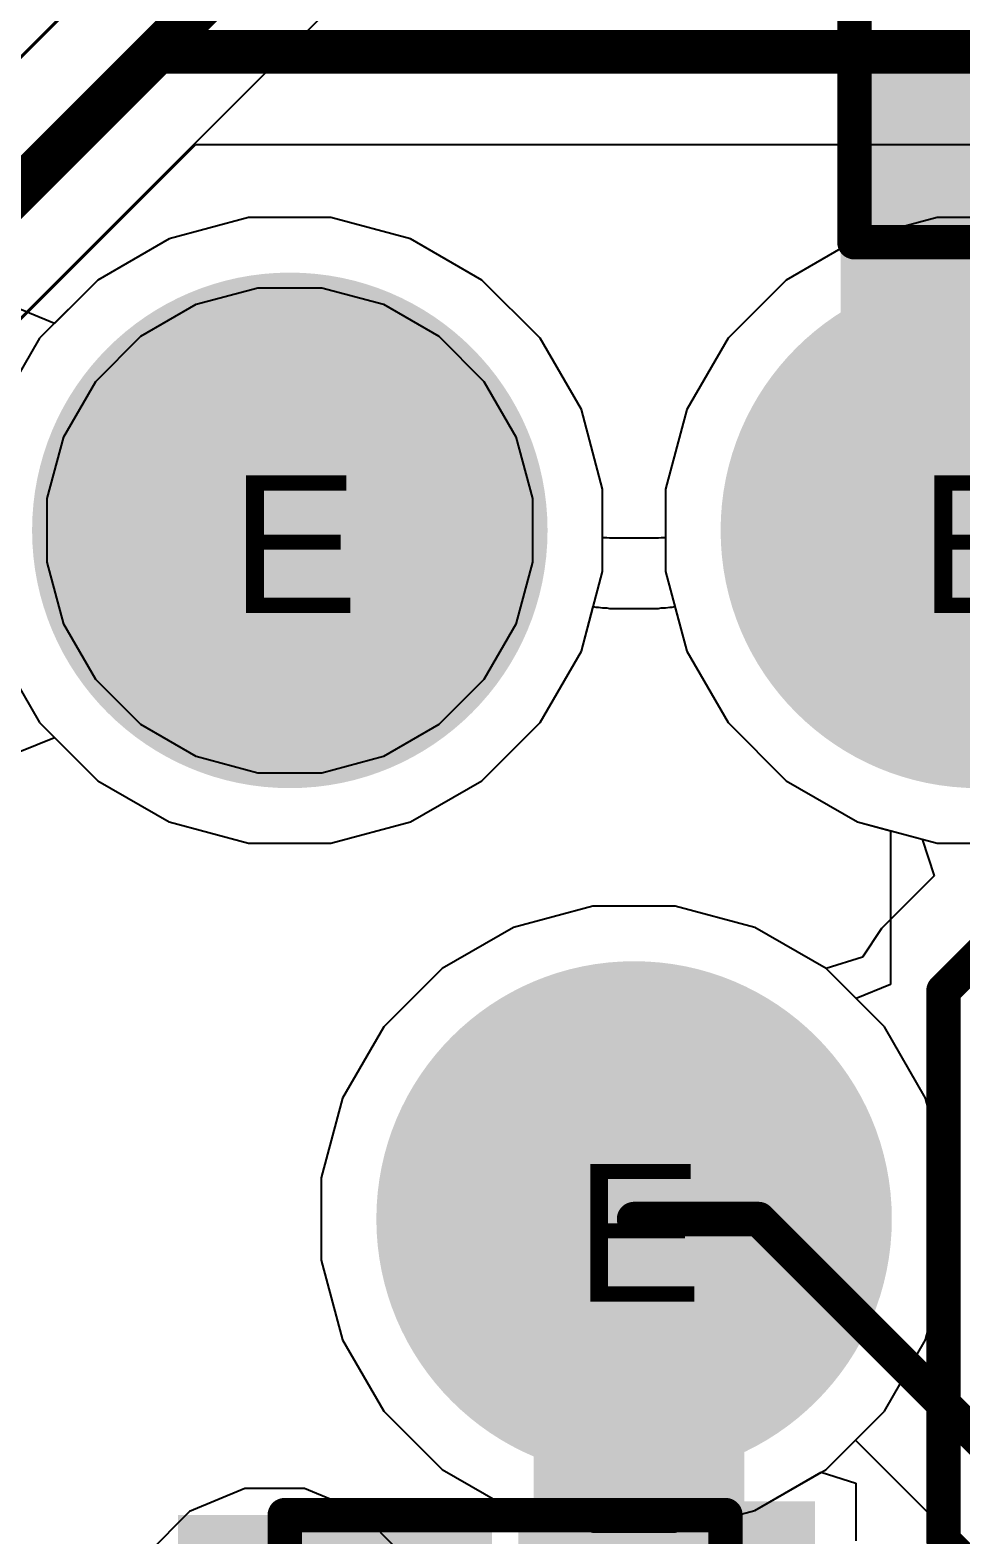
# Model space of a CAD drawing. Header units: inches. Extents: x 0 to 5271, y 0 to 5417.
# Drawn here: x 123.79 to 127.23, y 90.67 to 96.22 of the extents above; entities that cross this region are included whole.
import ezdxf

# ---------------------------------------------------------------- set-up
doc = ezdxf.new("R2010")
doc.units = ezdxf.units.IN
for name, color, linetype in [('Bottom Layer', 5, 'Continuous'), ('Bottom Overlay', 54, 'Continuous'), ('Bottom Paste', 16, 'Continuous'), ('Bottom Solder', 6, 'Continuous'), ('Drill Drawing', 1, 'Continuous'), ('L2_GND1', 16, 'Continuous'), ('L3_SIG1', 76, 'Continuous'), ('L4_PWR', 90, 'Continuous'), ('L5_GND2', 156, 'Continuous'), ('L6_SIG2', 130, 'Continuous'), ('L7_GND3', 216, 'Continuous'), ('Multi-Layer', 9, 'Continuous'), ('Pad Holes', 156, 'Continuous'), ('Top Layer', 1, 'Continuous'), ('Top Solder', 216, 'Continuous')]:
    doc.layers.add(name, color=color, linetype=linetype)
doc.styles.add('Arial', font='', dxfattribs={"height": 0.2})
doc.styles.get('Arial').set_extended_font_data('Arial')

# ---------------------------------------------------------------- blocks, each defined once
blk = doc.blocks.new('HR911130C_521')
at = {"layer": 'Bottom Layer'}
h = blk.add_hatch(color=5, dxfattribs=at)
edge = h.paths.add_edge_path()
edge.add_arc((-5.715, -4.3784), 0.9, 0, 360)
h = blk.add_hatch(color=5, dxfattribs=at)
edge = h.paths.add_edge_path()
edge.add_arc((-3.175, -4.3784), 0.9, 0, 360)
h = blk.add_hatch(color=5, dxfattribs=at)
edge = h.paths.add_edge_path()
edge.add_arc((-4.445, -6.9184), 0.9, 0, 360)
at = {"layer": 'Bottom Solder'}
h = blk.add_hatch(color=6, dxfattribs=at)
edge = h.paths.add_edge_path()
edge.add_arc((-5.715, -4.3784), 0.9508, 0, 360)
h = blk.add_hatch(color=6, dxfattribs=at)
edge = h.paths.add_edge_path()
edge.add_arc((-3.175, -4.3784), 0.9508, 0, 360)
h = blk.add_hatch(color=6, dxfattribs=at)
edge = h.paths.add_edge_path()
edge.add_arc((-4.445, -6.9184), 0.9508, 0, 360)
at = {"layer": 'L2_GND1'}
h = blk.add_hatch(color=16, dxfattribs=at)
edge = h.paths.add_edge_path()
edge.add_arc((-5.715, -4.3784), 0.9, 0, 360)
h = blk.add_hatch(color=16, dxfattribs=at)
edge = h.paths.add_edge_path()
edge.add_arc((-3.175, -4.3784), 0.9, 0, 360)
h = blk.add_hatch(color=16, dxfattribs=at)
edge = h.paths.add_edge_path()
edge.add_arc((-4.445, -6.9184), 0.9, 0, 360)
at = {"layer": 'L3_SIG1'}
h = blk.add_hatch(color=76, dxfattribs=at)
edge = h.paths.add_edge_path()
edge.add_arc((-5.715, -4.3784), 0.9, 0, 360)
h = blk.add_hatch(color=76, dxfattribs=at)
edge = h.paths.add_edge_path()
edge.add_arc((-3.175, -4.3784), 0.9, 0, 360)
h = blk.add_hatch(color=76, dxfattribs=at)
edge = h.paths.add_edge_path()
edge.add_arc((-4.445, -6.9184), 0.9, 0, 360)
at = {"layer": 'L4_PWR'}
h = blk.add_hatch(color=90, dxfattribs=at)
edge = h.paths.add_edge_path()
edge.add_arc((-5.715, -4.3784), 0.9, 0, 360)
h = blk.add_hatch(color=90, dxfattribs=at)
edge = h.paths.add_edge_path()
edge.add_arc((-3.175, -4.3784), 0.9, 0, 360)
h = blk.add_hatch(color=90, dxfattribs=at)
edge = h.paths.add_edge_path()
edge.add_arc((-4.445, -6.9184), 0.9, 0, 360)
at = {"layer": 'L5_GND2'}
h = blk.add_hatch(color=156, dxfattribs=at)
edge = h.paths.add_edge_path()
edge.add_arc((-5.715, -4.3784), 0.9, 0, 360)
h = blk.add_hatch(color=156, dxfattribs=at)
edge = h.paths.add_edge_path()
edge.add_arc((-3.175, -4.3784), 0.9, 0, 360)
h = blk.add_hatch(color=156, dxfattribs=at)
edge = h.paths.add_edge_path()
edge.add_arc((-4.445, -6.9184), 0.9, 0, 360)
at = {"layer": 'L6_SIG2'}
h = blk.add_hatch(color=130, dxfattribs=at)
edge = h.paths.add_edge_path()
edge.add_arc((-5.715, -4.3784), 0.9, 0, 360)
h = blk.add_hatch(color=130, dxfattribs=at)
edge = h.paths.add_edge_path()
edge.add_arc((-3.175, -4.3784), 0.9, 0, 360)
h = blk.add_hatch(color=130, dxfattribs=at)
edge = h.paths.add_edge_path()
edge.add_arc((-4.445, -6.9184), 0.9, 0, 360)
at = {"layer": 'L7_GND3'}
h = blk.add_hatch(color=216, dxfattribs=at)
edge = h.paths.add_edge_path()
edge.add_arc((-5.715, -4.3784), 0.9, 0, 360)
h = blk.add_hatch(color=216, dxfattribs=at)
edge = h.paths.add_edge_path()
edge.add_arc((-3.175, -4.3784), 0.9, 0, 360)
h = blk.add_hatch(color=216, dxfattribs=at)
edge = h.paths.add_edge_path()
edge.add_arc((-4.445, -6.9184), 0.9, 0, 360)
at = {"layer": 'Multi-Layer'}
h = blk.add_hatch(color=9, dxfattribs=at)
edge = h.paths.add_edge_path()
edge.add_arc((-5.715, -4.3784), 0.9, 0, 360)
h = blk.add_hatch(color=9, dxfattribs=at)
edge = h.paths.add_edge_path()
edge.add_arc((-3.175, -4.3784), 0.9, 0, 360)
h = blk.add_hatch(color=9, dxfattribs=at)
edge = h.paths.add_edge_path()
edge.add_arc((-4.445, -6.9184), 0.9, 0, 360)
at = {"layer": 'Pad Holes'}
h = blk.add_hatch(color=7, dxfattribs=at)
edge = h.paths.add_edge_path()
edge.add_arc((-5.715, -4.3784), 0.45, 0, 360)
h = blk.add_hatch(color=7, dxfattribs=at)
edge = h.paths.add_edge_path()
edge.add_arc((-3.175, -4.3784), 0.45, 0, 360)
h = blk.add_hatch(color=7, dxfattribs=at)
edge = h.paths.add_edge_path()
edge.add_arc((-4.445, -6.9184), 0.45, 0, 360)
at = {"layer": 'Top Layer'}
h = blk.add_hatch(color=1, dxfattribs=at)
edge = h.paths.add_edge_path()
edge.add_arc((-5.715, -4.3784), 0.9, 0, 360)
h = blk.add_hatch(color=1, dxfattribs=at)
edge = h.paths.add_edge_path()
edge.add_arc((-3.175, -4.3784), 0.9, 0, 360)
h = blk.add_hatch(color=1, dxfattribs=at)
edge = h.paths.add_edge_path()
edge.add_arc((-4.445, -6.9184), 0.9, 0, 360)
at = {"layer": 'Top Solder'}
h = blk.add_hatch(color=216, dxfattribs=at)
edge = h.paths.add_edge_path()
edge.add_arc((-5.715, -4.3784), 0.9508, 0, 360)
h = blk.add_hatch(color=216, dxfattribs=at)
edge = h.paths.add_edge_path()
edge.add_arc((-3.175, -4.3784), 0.9508, 0, 360)
h = blk.add_hatch(color=216, dxfattribs=at)
edge = h.paths.add_edge_path()
edge.add_arc((-4.445, -6.9184), 0.9508, 0, 360)
blk = doc.blocks.new('DFN1006_2L__B_539')
at = {"layer": 'Bottom Layer'}
for points in [[(-0.7, 0.33), (-0.15, 0.33), (-0.15, -0.33), (-0.7, -0.33)], [(0.15, 0.33), (0.7, 0.33), (0.7, -0.33), (0.15, -0.33)]]:
    blk.add_hatch(color=5, dxfattribs=at).paths.add_polyline_path(points)
at = {"layer": 'Bottom Overlay'}
blk.add_hatch(color=54, dxfattribs=at).paths.add_polyline_path([(-1.1437, -0.508), (-0.8135, -0.508), (-0.8135, 0.508), (-1.1437, 0.508)])
at = {"layer": 'Bottom Paste'}
for points in [[(-0.7, 0.33), (-0.15, 0.33), (-0.15, -0.33), (-0.7, -0.33)], [(0.15, 0.33), (0.7, 0.33), (0.7, -0.33), (0.15, -0.33)]]:
    blk.add_hatch(color=16, dxfattribs=at).paths.add_polyline_path(points)
at = {"layer": 'Bottom Solder'}
for points in [[(-0.8016, 0.4316), (-0.0484, 0.4316), (-0.0484, -0.4316), (-0.8016, -0.4316)], [(0.0484, 0.4316), (0.8016, 0.4316), (0.8016, -0.4316), (0.0484, -0.4316)]]:
    blk.add_hatch(color=6, dxfattribs=at).paths.add_polyline_path(points)
at = {"layer": 'Bottom Overlay'}
for points in [[(-0.8128, 0.4572, 0.127, 0.127, 0), (-0.8128, -0.4572, 0.127, 0.127, 0)], [(0.8128, 0.4572, 0.127, 0.127, 0), (-0.8128, 0.4572, 0.127, 0.127, 0)], [(0.8128, 0.4572, 0.127, 0.127, 0), (0.8128, -0.4572, 0.127, 0.127, 0)], [(0.8128, -0.4572, 0.127, 0.127, 0), (-0.8128, -0.4572, 0.127, 0.127, 0)]]:
    blk.add_lwpolyline(points, format="xyseb", dxfattribs=at)
for points in [[(-0.8445, 0.4572, 0.0635, 0.0635, 1), (-0.781, 0.4572, 0.0635, 0.0635, 1)], [(-0.8445, 0.4572, 0.0635, 0.0635, 1), (-0.781, 0.4572, 0.0635, 0.0635, 1)], [(0.7811, 0.4572, 0.0635, 0.0635, 1), (0.8446, 0.4572, 0.0635, 0.0635, 1)], [(0.7811, 0.4572, 0.0635, 0.0635, 1), (0.8446, 0.4572, 0.0635, 0.0635, 1)], [(-0.8445, -0.4572, 0.0635, 0.0635, 1), (-0.781, -0.4572, 0.0635, 0.0635, 1)], [(-0.8445, -0.4572, 0.0635, 0.0635, 1), (-0.781, -0.4572, 0.0635, 0.0635, 1)], [(0.7811, -0.4572, 0.0635, 0.0635, 1), (0.8446, -0.4572, 0.0635, 0.0635, 1)], [(0.7811, -0.4572, 0.0635, 0.0635, 1), (0.8446, -0.4572, 0.0635, 0.0635, 1)]]:
    blk.add_lwpolyline(points, format="xyseb", close=True, dxfattribs=at)
blk = doc.blocks.new('DFN1006_2L__B_540')
at = {"layer": 'Bottom Layer'}
for points in [[(-0.7, 0.33), (-0.15, 0.33), (-0.15, -0.33), (-0.7, -0.33)], [(0.15, 0.33), (0.7, 0.33), (0.7, -0.33), (0.15, -0.33)]]:
    blk.add_hatch(color=5, dxfattribs=at).paths.add_polyline_path(points)
at = {"layer": 'Bottom Overlay'}
blk.add_hatch(color=54, dxfattribs=at).paths.add_polyline_path([(-1.1434, -0.5076), (-0.8132, -0.5076), (-0.8132, 0.5084), (-1.1434, 0.5084)])
at = {"layer": 'Bottom Paste'}
for points in [[(-0.7, 0.33), (-0.15, 0.33), (-0.15, -0.33), (-0.7, -0.33)], [(0.15, 0.33), (0.7, 0.33), (0.7, -0.33), (0.15, -0.33)]]:
    blk.add_hatch(color=16, dxfattribs=at).paths.add_polyline_path(points)
at = {"layer": 'Bottom Solder'}
for points in [[(-0.8016, 0.4316), (-0.0484, 0.4316), (-0.0484, -0.4316), (-0.8016, -0.4316)], [(0.0484, 0.4316), (0.8016, 0.4316), (0.8016, -0.4316), (0.0484, -0.4316)]]:
    blk.add_hatch(color=6, dxfattribs=at).paths.add_polyline_path(points)
at = {"layer": 'Bottom Overlay'}
for points in [[(-0.8128, 0.4572, 0.127, 0.127, 0), (0.8128, 0.4572, 0.127, 0.127, 0)], [(-0.8128, 0.4572, 0.127, 0.127, 0), (-0.8128, -0.4572, 0.127, 0.127, 0)], [(0.8128, 0.4572, 0.127, 0.127, 0), (0.8128, -0.4572, 0.127, 0.127, 0)], [(-0.8128, -0.4572, 0.127, 0.127, 0), (0.8128, -0.4572, 0.127, 0.127, 0)]]:
    blk.add_lwpolyline(points, format="xyseb", dxfattribs=at)
for points in [[(-0.8446, 0.4572, 0.0635, 0.0635, 1), (-0.7811, 0.4572, 0.0635, 0.0635, 1)], [(-0.8446, 0.4572, 0.0635, 0.0635, 1), (-0.7811, 0.4572, 0.0635, 0.0635, 1)], [(0.781, 0.4572, 0.0635, 0.0635, 1), (0.8445, 0.4572, 0.0635, 0.0635, 1)], [(0.781, 0.4572, 0.0635, 0.0635, 1), (0.8445, 0.4572, 0.0635, 0.0635, 1)], [(-0.8446, -0.4572, 0.0635, 0.0635, 1), (-0.7811, -0.4572, 0.0635, 0.0635, 1)], [(-0.8446, -0.4572, 0.0635, 0.0635, 1), (-0.7811, -0.4572, 0.0635, 0.0635, 1)], [(0.781, -0.4572, 0.0635, 0.0635, 1), (0.8445, -0.4572, 0.0635, 0.0635, 1)], [(0.781, -0.4572, 0.0635, 0.0635, 1), (0.8445, -0.4572, 0.0635, 0.0635, 1)]]:
    blk.add_lwpolyline(points, format="xyseb", close=True, dxfattribs=at)

msp = doc.modelspace()

# ---------------------------------------------------------------- hatches: boundary and pattern name
at = {"layer": 'Bottom Layer'}
for points in [[(126.9505, 94.3744), (127.648, 94.3744), (127.648, 96.1), (126.9505, 96.1)], [(125.6524, 89.955), (126.4288, 89.955), (126.4288, 92.1232), (125.6524, 92.1232)], [(124.34, 87.17), (125.4045, 87.17), (125.4045, 90.7422), (124.34, 90.7422)]]:
    msp.add_hatch(color=5, dxfattribs=at).paths.add_polyline_path(points)

# ---------------------------------------------------------------- linework, layer by layer
at = {"layer": 'L2_GND1'}
for p, q in [((124.6005, 95.5284), (124.307, 95.4497)), ((124.9043, 95.5284), (124.6005, 95.5284)), ((125.1978, 95.4497), (124.9043, 95.5284)), ((127.1405, 95.5284), (126.847, 95.4497)), ((127.4443, 95.5284), (127.1405, 95.5284)), ((124.307, 95.4497), (124.0438, 95.2978)), ((125.461, 95.2978), (125.1978, 95.4497)), ((126.847, 95.4497), (126.5838, 95.2978)), ((124.0438, 95.2978), (123.829, 95.0829)), ((124.4069, 95.2084), (124.6346, 95.2694)), ((124.6346, 95.2694), (124.8702, 95.2694)), ((124.8702, 95.2694), (125.0979, 95.2084)), ((125.6758, 95.0829), (125.461, 95.2978)), ((126.5838, 95.2978), (126.369, 95.0829)), ((124.2028, 95.0906), (124.4069, 95.2084)), ((125.0979, 95.2084), (125.302, 95.0906)), ((123.829, 95.0829), (123.677, 94.8198)), ((124.0362, 94.9239), (124.2028, 95.0906)), ((125.302, 95.0906), (125.4686, 94.9239)), ((125.8278, 94.8198), (125.6758, 95.0829)), ((126.369, 95.0829), (126.217, 94.8198)), ((123.9184, 94.7198), (124.0362, 94.9239)), ((125.4686, 94.9239), (125.5864, 94.7198)), ((125.9064, 94.5263), (125.8278, 94.8198)), ((126.217, 94.8198), (126.1384, 94.5263)), ((123.8574, 94.4922), (123.9184, 94.7198)), ((125.5864, 94.7198), (125.6474, 94.4922)), ((125.9064, 94.2224), (125.9064, 94.5263)), ((126.1384, 94.5263), (126.1384, 94.2224)), ((123.8574, 94.2565), (123.8574, 94.4922)), ((125.6474, 94.4922), (125.6474, 94.2565)), ((123.9184, 94.0289), (123.8574, 94.2565)), ((125.6474, 94.2565), (125.5864, 94.0289)), ((125.8278, 93.9289), (125.9064, 94.2224)), ((126.1384, 94.2224), (126.217, 93.9289)), ((124.0362, 93.8248), (123.9184, 94.0289)), ((125.5864, 94.0289), (125.4686, 93.8248)), ((123.677, 93.9289), (123.829, 93.6658)), ((125.6758, 93.6658), (125.8278, 93.9289)), ((126.217, 93.9289), (126.369, 93.6658)), ((124.2028, 93.6582), (124.0362, 93.8248)), ((125.4686, 93.8248), (125.302, 93.6582)), ((123.829, 93.6658), (124.0438, 93.4509)), ((124.4069, 93.5403), (124.2028, 93.6582)), ((125.302, 93.6582), (125.0979, 93.5403)), ((125.461, 93.4509), (125.6758, 93.6658)), ((126.369, 93.6658), (126.5838, 93.4509)), ((124.6346, 93.4793), (124.4069, 93.5403)), ((125.0979, 93.5403), (124.8702, 93.4793)), ((124.8702, 93.4793), (124.6346, 93.4793)), ((124.0438, 93.4509), (124.307, 93.299)), ((125.1978, 93.299), (125.461, 93.4509)), ((126.5838, 93.4509), (126.847, 93.299)), ((124.307, 93.299), (124.6005, 93.2204)), ((124.9043, 93.2204), (125.1978, 93.299)), ((126.847, 93.299), (127.1405, 93.2204)), ((124.6005, 93.2204), (124.9043, 93.2204)), ((127.1405, 93.2204), (127.4443, 93.2204)), ((125.8705, 92.9884), (125.577, 92.9097)), ((126.1743, 92.9884), (125.8705, 92.9884)), ((126.4678, 92.9097), (126.1743, 92.9884)), ((125.577, 92.9097), (125.3138, 92.7578)), ((126.731, 92.7578), (126.4678, 92.9097)), ((125.3138, 92.7578), (125.099, 92.5429)), ((126.9458, 92.5429), (126.731, 92.7578)), ((125.099, 92.5429), (124.947, 92.2798)), ((127.0978, 92.2798), (126.9458, 92.5429)), ((124.947, 92.2798), (124.8684, 91.9863)), ((127.1764, 91.9863), (127.0978, 92.2798)), ((124.8684, 91.9863), (124.8684, 91.6824)), ((127.1764, 91.6824), (127.1764, 91.9863)), ((124.8684, 91.6824), (124.947, 91.3889)), ((127.0978, 91.3889), (127.1764, 91.6824)), ((124.947, 91.3889), (125.099, 91.1258)), ((126.9458, 91.1258), (127.0978, 91.3889)), ((125.099, 91.1258), (125.3138, 90.9109)), ((126.731, 90.9109), (126.9458, 91.1258)), ((125.3138, 90.9109), (125.577, 90.759)), ((126.4678, 90.759), (126.731, 90.9109)), ((124.5864, 90.8398), (124.3828, 90.7555)), ((124.8068, 90.8398), (124.5864, 90.8398)), ((125.0104, 90.7555), (124.8068, 90.8398)), ((124.3828, 90.7555), (124.2269, 90.5997)), ((125.1662, 90.5997), (125.0104, 90.7555)), ((125.577, 90.759), (125.8705, 90.6804)), ((126.1743, 90.6804), (126.4678, 90.759)), ((125.8705, 90.6804), (126.1743, 90.6804))]:
    msp.add_line(p, q, dxfattribs=at)
at = {"layer": 'L3_SIG1'}
for p, q in [((128.8689, 101.2332), (122.4763, 94.8407)), ((123.0583, 94.4584), (129.4509, 100.8509)), ((127.1405, 95.5284), (126.847, 95.4497)), ((127.4443, 95.5284), (127.1405, 95.5284)), ((126.847, 95.4497), (126.5838, 95.2978)), ((126.5838, 95.2978), (126.369, 95.0829)), ((126.369, 95.0829), (126.217, 94.8198)), ((126.217, 94.8198), (126.1384, 94.5263)), ((126.1384, 94.5263), (126.1384, 94.2224)), ((126.1384, 94.2224), (126.217, 93.9289)), ((126.217, 93.9289), (126.369, 93.6658)), ((126.369, 93.6658), (126.5838, 93.4509)), ((126.5838, 93.4509), (126.847, 93.299)), ((126.847, 93.299), (127.0849, 93.2352)), ((127.0849, 93.2352), (127.1299, 93.1006)), ((127.1299, 93.1006), (126.9348, 92.9055)), ((125.8705, 92.9884), (125.577, 92.9097)), ((126.1743, 92.9884), (125.8705, 92.9884)), ((126.4678, 92.9097), (126.1743, 92.9884)), ((125.577, 92.9097), (125.3138, 92.7578)), ((126.731, 92.7578), (126.4678, 92.9097)), ((126.9348, 92.9055), (126.8646, 92.8005)), ((125.3138, 92.7578), (125.099, 92.5429)), ((126.8646, 92.8005), (126.731, 92.7578)), ((125.099, 92.5429), (124.947, 92.2798)), ((124.947, 92.2798), (124.8684, 91.9863)), ((124.8684, 91.9863), (124.8684, 91.6824)), ((124.8684, 91.6824), (124.947, 91.3889)), ((124.947, 91.3889), (125.099, 91.1258)), ((125.099, 91.1258), (125.3138, 90.9109)), ((125.3138, 90.9109), (125.577, 90.759)), ((126.4678, 90.759), (126.713, 90.9005)), ((126.713, 90.9005), (126.84, 90.8603)), ((126.84, 90.8603), (126.84, 90.6478)), ((125.577, 90.759), (125.8705, 90.6804)), ((126.1743, 90.6804), (126.4678, 90.759)), ((125.8705, 90.6804), (126.1743, 90.6804))]:
    msp.add_line(p, q, dxfattribs=at)
for points in [[(122.7174, 94.5996, 0.1608, 0.1608, 0), (129.2098, 101.092, 0.1608, 0.1608, 0)], [(127.1637, 92.6766, 0.127, 0.127, 0), (127.7422, 93.2551, 0.127, 0.127, 0)], [(127.1637, 91.0221, 0.127, 0.127, 0), (127.1637, 92.6766, 0.127, 0.127, 0)], [(127.1637, 90.6478, 0.127, 0.127, 0), (127.1637, 91.0221, 0.127, 0.127, 0)], [(127.1637, 90.6478, 0.127, 0.127, 0), (127.9926, 89.8189, 0.127, 0.127, 0)]]:
    msp.add_lwpolyline(points, format="xyseb", dxfattribs=at)
for points in [[(127.132, 92.6766, 0.0635, 0.0635, 1), (127.1955, 92.6766, 0.0635, 0.0635, 1)], [(127.132, 92.6766, 0.0635, 0.0635, 1), (127.1955, 92.6766, 0.0635, 0.0635, 1)], [(127.132, 91.0221, 0.0635, 0.0635, 1), (127.1955, 91.0221, 0.0635, 0.0635, 1)], [(127.132, 91.0221, 0.0635, 0.0635, 1), (127.1955, 91.0221, 0.0635, 0.0635, 1)], [(127.132, 90.6478, 0.0635, 0.0635, 1), (127.1955, 90.6478, 0.0635, 0.0635, 1)], [(127.132, 90.6478, 0.0635, 0.0635, 1), (127.1955, 90.6478, 0.0635, 0.0635, 1)]]:
    msp.add_lwpolyline(points, format="xyseb", close=True, dxfattribs=at)
at = {"layer": 'L4_PWR'}
for p, q in [((124.6005, 95.5284), (124.307, 95.4497)), ((124.9043, 95.5284), (124.6005, 95.5284)), ((125.1978, 95.4497), (124.9043, 95.5284)), ((127.1405, 95.5284), (126.847, 95.4497)), ((127.4443, 95.5284), (127.1405, 95.5284)), ((124.307, 95.4497), (124.0438, 95.2978)), ((125.461, 95.2978), (125.1978, 95.4497)), ((126.847, 95.4497), (126.5838, 95.2978)), ((124.0438, 95.2978), (123.8838, 95.1377)), ((125.6758, 95.0829), (125.461, 95.2978)), ((126.5838, 95.2978), (126.369, 95.0829)), ((123.8838, 95.1377), (123.7568, 95.1903)), ((125.8278, 94.8198), (125.6758, 95.0829)), ((126.369, 95.0829), (126.217, 94.8198)), ((125.9064, 94.5263), (125.8278, 94.8198)), ((126.217, 94.8198), (126.1384, 94.5263)), ((125.9064, 94.3472), (125.9064, 94.5263)), ((126.1384, 94.5263), (126.1384, 94.3472)), ((125.9223, 94.3472), (125.9064, 94.3472)), ((125.9319, 94.3453), (125.9223, 94.3472)), ((126.1129, 94.3453), (125.9319, 94.3453)), ((126.1225, 94.3472), (126.1129, 94.3453)), ((126.1384, 94.3472), (126.1225, 94.3472)), ((125.8278, 93.9289), (125.8718, 94.0932)), ((125.8718, 94.0932), (125.8718, 94.0932)), ((125.8718, 94.0932), (125.8814, 94.0913)), ((125.8814, 94.0913), (125.891, 94.0913)), ((125.891, 94.0913), (125.9064, 94.0882)), ((125.9064, 94.0882), (125.9223, 94.0882)), ((125.9223, 94.0882), (125.9319, 94.0863)), ((125.9319, 94.0863), (126.1129, 94.0863)), ((126.1129, 94.0863), (126.1225, 94.0882)), ((126.1225, 94.0882), (126.1384, 94.0882)), ((126.1384, 94.0882), (126.1538, 94.0913)), ((126.1538, 94.0913), (126.1634, 94.0913)), ((126.1634, 94.0913), (126.173, 94.0932)), ((126.173, 94.0932), (126.173, 94.0932)), ((126.173, 94.0932), (126.217, 93.9289)), ((125.6758, 93.6658), (125.8278, 93.9289)), ((126.217, 93.9289), (126.369, 93.6658)), ((125.461, 93.4509), (125.6758, 93.6658)), ((126.369, 93.6658), (126.5838, 93.4509)), ((123.7568, 93.5584), (123.8838, 93.611)), ((123.8838, 93.611), (124.0438, 93.4509)), ((124.0438, 93.4509), (124.307, 93.299)), ((125.1978, 93.299), (125.461, 93.4509)), ((126.5838, 93.4509), (126.847, 93.299)), ((124.307, 93.299), (124.6005, 93.2204)), ((124.9043, 93.2204), (125.1978, 93.299)), ((126.847, 93.299), (127.1405, 93.2204)), ((124.6005, 93.2204), (124.9043, 93.2204)), ((127.1405, 93.2204), (127.4443, 93.2204)), ((125.8705, 92.9884), (125.577, 92.9097)), ((126.1743, 92.9884), (125.8705, 92.9884)), ((126.4678, 92.9097), (126.1743, 92.9884)), ((125.577, 92.9097), (125.3138, 92.7578)), ((126.731, 92.7578), (126.4678, 92.9097)), ((125.3138, 92.7578), (125.099, 92.5429)), ((126.9458, 92.5429), (126.731, 92.7578)), ((125.099, 92.5429), (124.947, 92.2798)), ((127.0978, 92.2798), (126.9458, 92.5429)), ((124.947, 92.2798), (124.8684, 91.9863)), ((127.1764, 91.9863), (127.0978, 92.2798)), ((124.8684, 91.9863), (124.8684, 91.6824)), ((127.1764, 91.6824), (127.1764, 91.9863)), ((124.8684, 91.6824), (124.947, 91.3889)), ((127.0978, 91.3889), (127.1764, 91.6824)), ((124.947, 91.3889), (125.099, 91.1258)), ((126.9458, 91.1258), (127.0978, 91.3889)), ((125.099, 91.1258), (125.3138, 90.9109)), ((126.731, 90.9109), (126.9458, 91.1258)), ((125.3138, 90.9109), (125.577, 90.759)), ((126.4678, 90.759), (126.731, 90.9109)), ((124.5864, 90.8398), (124.3828, 90.7555)), ((124.8068, 90.8398), (124.5864, 90.8398)), ((125.0104, 90.7555), (124.8068, 90.8398)), ((124.3828, 90.7555), (124.2269, 90.5997)), ((125.1662, 90.5997), (125.0104, 90.7555)), ((125.577, 90.759), (125.8705, 90.6804)), ((126.1743, 90.6804), (126.4678, 90.759)), ((125.8705, 90.6804), (126.1743, 90.6804))]:
    msp.add_line(p, q, dxfattribs=at)
at = {"layer": 'L5_GND2'}
for p, q in [((127.1405, 95.5284), (126.847, 95.4497)), ((127.4443, 95.5284), (127.1405, 95.5284)), ((126.847, 95.4497), (126.5838, 95.2978)), ((126.5838, 95.2978), (126.369, 95.0829)), ((126.369, 95.0829), (126.217, 94.8198)), ((126.217, 94.8198), (126.1384, 94.5263)), ((126.1384, 94.5263), (126.1384, 94.2224)), ((126.1384, 94.2224), (126.217, 93.9289)), ((126.217, 93.9289), (126.369, 93.6658)), ((126.369, 93.6658), (126.5838, 93.4509)), ((126.5838, 93.4509), (126.847, 93.299)), ((126.847, 93.299), (127.1405, 93.2204)), ((127.1405, 93.2204), (127.4443, 93.2204)), ((125.8705, 92.9884), (125.577, 92.9097)), ((126.1743, 92.9884), (125.8705, 92.9884)), ((126.4678, 92.9097), (126.1743, 92.9884)), ((125.577, 92.9097), (125.3138, 92.7578)), ((126.731, 92.7578), (126.4678, 92.9097)), ((125.3138, 92.7578), (125.099, 92.5429)), ((126.9458, 92.5429), (126.731, 92.7578)), ((125.099, 92.5429), (124.947, 92.2798)), ((127.0978, 92.2798), (126.9458, 92.5429)), ((124.947, 92.2798), (124.8684, 91.9863)), ((127.1764, 91.9863), (127.0978, 92.2798)), ((124.8684, 91.9863), (124.8684, 91.6824)), ((127.1764, 91.6824), (127.1764, 91.9863)), ((124.8684, 91.6824), (124.947, 91.3889)), ((127.0978, 91.3889), (127.1764, 91.6824)), ((124.947, 91.3889), (125.099, 91.1258)), ((126.9458, 91.1258), (127.0978, 91.3889)), ((125.099, 91.1258), (125.3138, 90.9109)), ((126.731, 90.9109), (126.9458, 91.1258)), ((125.3138, 90.9109), (125.577, 90.759)), ((126.4678, 90.759), (126.731, 90.9109)), ((125.577, 90.759), (125.8705, 90.6804)), ((126.1743, 90.6804), (126.4678, 90.759)), ((125.8705, 90.6804), (126.1743, 90.6804))]:
    msp.add_line(p, q, dxfattribs=at)
at = {"layer": 'L6_SIG2'}
for p, q in [((124.0233, 96.3801), (122.6955, 95.0523)), ((123.2775, 94.67), (124.4056, 95.7981)), ((124.4056, 95.7981), (127.533, 95.7981)), ((127.1405, 95.5284), (126.847, 95.4497)), ((127.4443, 95.5284), (127.1405, 95.5284)), ((126.847, 95.4497), (126.5838, 95.2978)), ((126.5838, 95.2978), (126.369, 95.0829)), ((126.369, 95.0829), (126.217, 94.8198)), ((126.217, 94.8198), (126.1384, 94.5263)), ((126.1384, 94.5263), (126.1384, 94.2224)), ((126.1384, 94.2224), (126.217, 93.9289)), ((126.217, 93.9289), (126.369, 93.6658)), ((126.369, 93.6658), (126.5838, 93.4509)), ((126.5838, 93.4509), (126.847, 93.299)), ((126.847, 93.299), (126.9687, 93.2664)), ((126.9687, 93.2664), (126.9687, 92.6997)), ((125.8705, 92.9884), (125.577, 92.9097)), ((126.1743, 92.9884), (125.8705, 92.9884)), ((126.4678, 92.9097), (126.1743, 92.9884)), ((125.577, 92.9097), (125.3138, 92.7578)), ((126.731, 92.7578), (126.4678, 92.9097)), ((125.3138, 92.7578), (125.099, 92.5429)), ((126.8417, 92.6471), (126.731, 92.7578)), ((126.9687, 92.6997), (126.8417, 92.6471)), ((125.099, 92.5429), (124.947, 92.2798)), ((124.947, 92.2798), (124.8684, 91.9863)), ((124.8684, 91.9863), (124.8684, 91.6824)), ((124.8684, 91.6824), (124.947, 91.3889)), ((124.947, 91.3889), (125.099, 91.1258)), ((125.099, 91.1258), (125.3138, 90.9109)), ((126.731, 90.9109), (126.839, 91.019)), ((126.839, 91.019), (127.8019, 90.0561)), ((125.3138, 90.9109), (125.577, 90.759)), ((126.4678, 90.759), (126.731, 90.9109)), ((125.577, 90.759), (125.8705, 90.6804)), ((126.1743, 90.6804), (126.4678, 90.759)), ((125.8705, 90.6804), (126.1743, 90.6804))]:
    msp.add_line(p, q, dxfattribs=at)
for points in [[(122.9365, 94.8112, 0.1608, 0.1608, 0), (124.2644, 96.139, 0.1608, 0.1608, 0)], [(124.2644, 96.139, 0.1608, 0.1608, 0), (127.533, 96.139, 0.1608, 0.1608, 0)], [(126.0224, 91.8344, 0.127, 0.127, 0), (126.4814, 91.8344, 0.127, 0.127, 0)], [(126.4814, 91.8344, 0.127, 0.127, 0), (128.0308, 90.285, 0.127, 0.127, 0)]]:
    msp.add_lwpolyline(points, format="xyseb", dxfattribs=at)
for points in [[(124.2242, 96.139, 0.0804, 0.0804, 1), (124.3046, 96.139, 0.0804, 0.0804, 1)], [(124.2242, 96.139, 0.0804, 0.0804, 1), (124.3046, 96.139, 0.0804, 0.0804, 1)], [(125.9906, 91.8344, 0.0635, 0.0635, 1), (126.0541, 91.8344, 0.0635, 0.0635, 1)], [(126.4496, 91.8344, 0.0635, 0.0635, 1), (126.5131, 91.8344, 0.0635, 0.0635, 1)], [(126.4496, 91.8344, 0.0635, 0.0635, 1), (126.5131, 91.8344, 0.0635, 0.0635, 1)]]:
    msp.add_lwpolyline(points, format="xyseb", close=True, dxfattribs=at)
at = {"layer": 'L7_GND3'}
for p, q in [((127.1405, 95.5284), (126.847, 95.4497)), ((127.4443, 95.5284), (127.1405, 95.5284)), ((126.847, 95.4497), (126.5838, 95.2978)), ((126.5838, 95.2978), (126.369, 95.0829)), ((126.369, 95.0829), (126.217, 94.8198)), ((126.217, 94.8198), (126.1384, 94.5263)), ((126.1384, 94.5263), (126.1384, 94.2224)), ((126.1384, 94.2224), (126.217, 93.9289)), ((126.217, 93.9289), (126.369, 93.6658)), ((126.369, 93.6658), (126.5838, 93.4509)), ((126.5838, 93.4509), (126.847, 93.299)), ((126.847, 93.299), (127.1405, 93.2204)), ((127.1405, 93.2204), (127.4443, 93.2204)), ((125.8705, 92.9884), (125.577, 92.9097)), ((126.1743, 92.9884), (125.8705, 92.9884)), ((126.4678, 92.9097), (126.1743, 92.9884)), ((125.577, 92.9097), (125.3138, 92.7578)), ((126.731, 92.7578), (126.4678, 92.9097)), ((125.3138, 92.7578), (125.099, 92.5429)), ((126.9458, 92.5429), (126.731, 92.7578)), ((125.099, 92.5429), (124.947, 92.2798)), ((127.0978, 92.2798), (126.9458, 92.5429)), ((124.947, 92.2798), (124.8684, 91.9863)), ((127.1764, 91.9863), (127.0978, 92.2798)), ((124.8684, 91.9863), (124.8684, 91.6824)), ((127.1764, 91.6824), (127.1764, 91.9863)), ((124.8684, 91.6824), (124.947, 91.3889)), ((127.0978, 91.3889), (127.1764, 91.6824)), ((124.947, 91.3889), (125.099, 91.1258)), ((126.9458, 91.1258), (127.0978, 91.3889)), ((125.099, 91.1258), (125.3138, 90.9109)), ((126.731, 90.9109), (126.9458, 91.1258)), ((125.3138, 90.9109), (125.577, 90.759)), ((126.4678, 90.759), (126.731, 90.9109)), ((125.577, 90.759), (125.8705, 90.6804)), ((126.1743, 90.6804), (126.4678, 90.759)), ((125.8705, 90.6804), (126.1743, 90.6804))]:
    msp.add_line(p, q, dxfattribs=at)

# ---------------------------------------------------------------- block references
msp.add_blockref('HR911130C_521', (130.4674, 98.7528))
for name, p, rotation in [('DFN1006_2L__B_540', (127.2924, 96.25), 90), ('DFN1006_2L__B_539', (125.5466, 90.285), 180)]:
    msp.add_blockref(name, p, dxfattribs=dict(rotation=rotation))

# ---------------------------------------------------------------- texts
at = {"layer": 'Drill Drawing', "style": 'Arial'}
for p in [(124.5323, 94.0696), (127.0723, 94.0696), (125.8023, 91.5296)]:
    msp.add_text('E', height=0.508, dxfattribs=at).set_placement(p)

doc.saveas('drawing.dxf')
